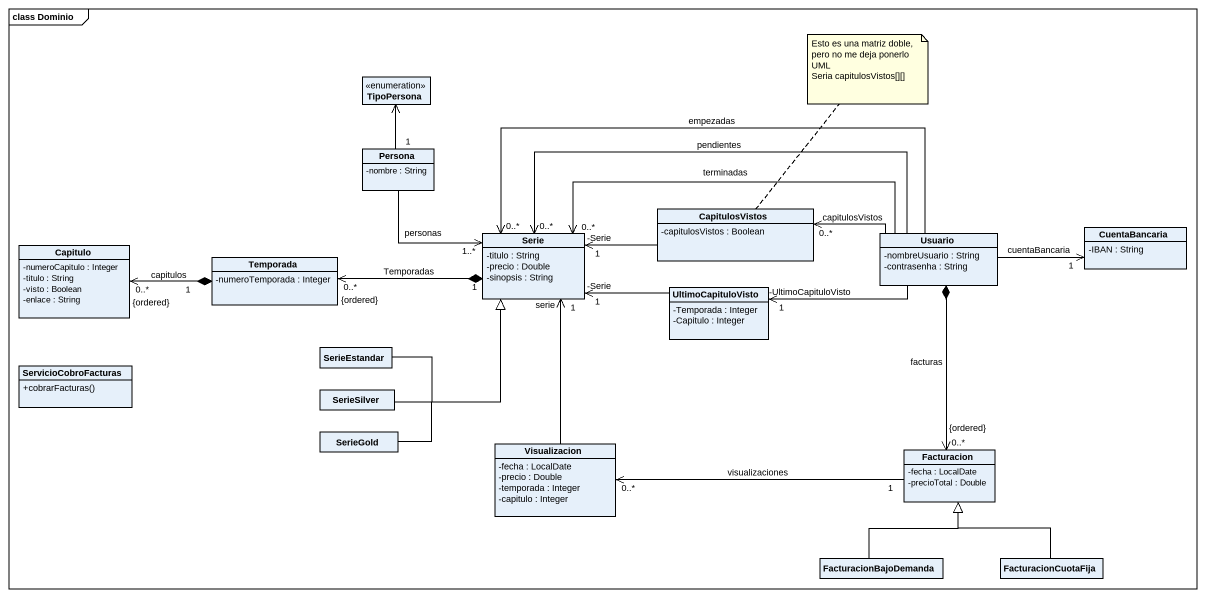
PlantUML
@startuml
mainframe class Dominio
hide circle
hide empty members
skinparam classAttributeIconSize 0
enum TipoPersona
class Persona {
  -nombre : String
}
class CapitulosVistos {
  -capitulosVistos : Boolean
}
class Capitulo {
  -numeroCapitulo : Integer
  -titulo : String
  -visto : Boolean
  -enlace : String
}
class Serie {
  -titulo : String
  -precio : Double
  -sinopsis : String
}
class Usuario {
  -nombreUsuario : String
  -contrasenha : String
}
class CuentaBancaria {
  -IBAN : String
}
class Temporada {
  -numeroTemporada : Integer
}
class UltimoCapituloVisto {
  -Temporada : Integer
  -Capitulo : Integer
}
class ServicioCobroFacturas {
  +cobrarFacturas()
}
class SerieEstandar
class SerieSilver
class SerieGold
class Visualizacion {
  -fecha : LocalDate
  -precio : Double
  -temporada : Integer
  -capitulo : Integer
}
class Facturacion {
  -fecha : LocalDate
  -precioTotal : Double
}
class FacturacionBajoDemanda
class FacturacionCuotaFija
Persona "1" -up-> TipoPersona
Persona --> "1..*" Serie : personas
CapitulosVistos -left-> "1\n-Serie" Serie
Serie "1" *-left-> "0..*\n{ordered}" Temporada : Temporadas
Usuario -left-> "0..*" CapitulosVistos : capitulosVistos
Usuario -left-> "0..*" Serie : empezadas
Usuario -left-> "0..*" Serie : pendientes
Usuario -left-> "0..*" Serie : terminadas
Usuario -right-> "1" CuentaBancaria : cuentaBancaria
Usuario -left-> "1\n-UltimoCapituloVisto" UltimoCapituloVisto
Usuario *--> "0..*\n{ordered}" Facturacion : facturas
Temporada "1" *-left-> "0..*\n{ordered}" Capitulo : capitulos
UltimoCapituloVisto -left-> "1\n-Serie" Serie
SerieEstandar -right-|> Serie
SerieSilver -up-|> Serie
SerieGold -up-|> Serie
Visualizacion -up-> "1" Serie : serie
Facturacion "1" -left-> "0..*" Visualizacion : visualizaciones
FacturacionBajoDemanda -up-|> Facturacion
FacturacionCuotaFija -up-|> Facturacion
note top of CapitulosVistos
  Esto es una matriz doble, pero no me deja ponerlo UML
  Seria capitulosVistos[][]
end note
@enduml
